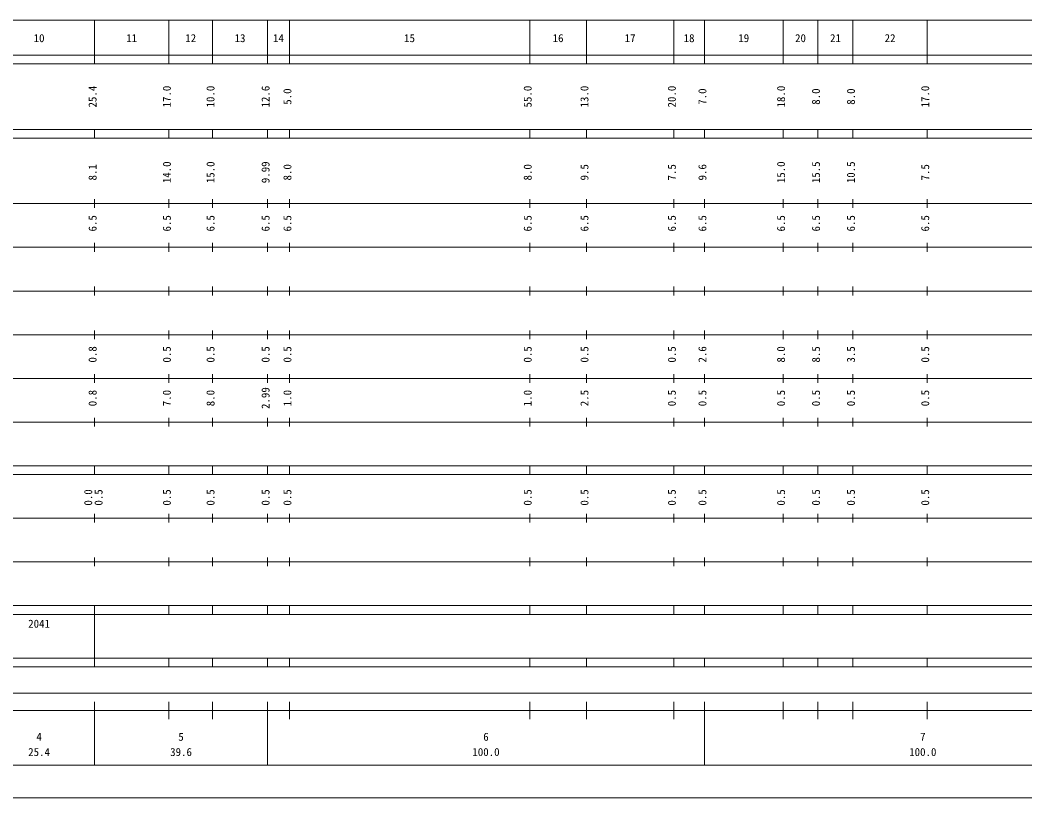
# Model space of a CAD drawing. Units: millimetres, scale not verified. Extents: x -16827 to 623173, y -207307 to 152693.
# Drawn here: x 254521 to 484538, y -207307 to -29307 of the extents above; entities that cross this region are included whole.
import ezdxf
from ezdxf.enums import TextEntityAlignment as Align

# ---------------------------------------------------------------- set-up
doc = ezdxf.new("R2010")
doc.units = ezdxf.units.MM
doc.header["$LTSCALE"] = 1000
doc.layers.add('S-BGD-HTXT', color=7, linetype='Continuous', lineweight=13)
doc.layers.add('S-TTL', color=2, linetype='Continuous', lineweight=13)
doc.styles.add('ＭＳ ゴシック', font='')
doc.styles.get('ＭＳ ゴシック').set_extended_font_data('MS Gothic')

msp = doc.modelspace()

# ---------------------------------------------------------------- linework, layer by layer
at = {"layer": 'S-BGD-HTXT'}
for p, q in [((11173, -29307), (522173, -29307)), ((271573, -39307), (271573, -29307)), ((288573, -39307), (288573, -29307)), ((298573, -39307), (298573, -29307)), ((311173, -39307), (311173, -29307)), ((316173, -39307), (316173, -29307)), ((371173, -39307), (371173, -29307)), ((384173, -39307), (384173, -29307)), ((404173, -39307), (404173, -29307)), ((411173, -39307), (411173, -29307)), ((429173, -39307), (429173, -29307)), ((437173, -39307), (437173, -29307)), ((445173, -39307), (445173, -29307)), ((462173, -39307), (462173, -29307)), ((-16827, -37307), (522173, -37307)), ((-16827, -39307), (522173, -39307)), ((-16827, -54307), (522173, -54307)), ((271573, -56307), (271573, -54307)), ((288573, -56307), (288573, -54307)), ((298573, -56307), (298573, -54307)), ((311173, -56307), (311173, -54307)), ((316173, -56307), (316173, -54307)), ((371173, -56307), (371173, -54307)), ((384173, -56307), (384173, -54307)), ((404173, -56307), (404173, -54307)), ((411173, -56307), (411173, -54307)), ((429173, -56307), (429173, -54307)), ((437173, -56307), (437173, -54307)), ((445173, -56307), (445173, -54307)), ((462173, -56307), (462173, -54307)), ((-16827, -56307), (522173, -56307)), ((271573, -72307), (271573, -70307)), ((288573, -72307), (288573, -70307)), ((298573, -72307), (298573, -70307)), ((311173, -72307), (311173, -70307)), ((316173, -72307), (316173, -70307)), ((371173, -72307), (371173, -70307)), ((384173, -72307), (384173, -70307)), ((404173, -72307), (404173, -70307)), ((411173, -72307), (411173, -70307)), ((429173, -72307), (429173, -70307)), ((437173, -72307), (437173, -70307)), ((445173, -72307), (445173, -70307)), ((462173, -72307), (462173, -70307)), ((-16827, -71307), (522173, -71307)), ((271573, -82307), (271573, -80307)), ((288573, -82307), (288573, -80307)), ((298573, -82307), (298573, -80307)), ((311173, -82307), (311173, -80307)), ((316173, -82307), (316173, -80307)), ((371173, -82307), (371173, -80307)), ((384173, -82307), (384173, -80307)), ((404173, -82307), (404173, -80307)), ((411173, -82307), (411173, -80307)), ((429173, -82307), (429173, -80307)), ((437173, -82307), (437173, -80307)), ((445173, -82307), (445173, -80307)), ((462173, -82307), (462173, -80307)), ((-10827, -81307), (522173, -81307)), ((-4827, -91307), (522173, -91307)), ((271573, -92307), (271573, -90307)), ((288573, -92307), (288573, -90307)), ((298573, -92307), (298573, -90307)), ((311173, -92307), (311173, -90307)), ((316173, -92307), (316173, -90307)), ((371173, -92307), (371173, -90307)), ((384173, -92307), (384173, -90307)), ((404173, -92307), (404173, -90307)), ((411173, -92307), (411173, -90307)), ((429173, -92307), (429173, -90307)), ((437173, -92307), (437173, -90307)), ((445173, -92307), (445173, -90307)), ((462173, -92307), (462173, -90307)), ((271573, -102307), (271573, -100307)), ((288573, -102307), (288573, -100307)), ((298573, -102307), (298573, -100307)), ((311173, -102307), (311173, -100307)), ((316173, -102307), (316173, -100307)), ((371173, -102307), (371173, -100307)), ((384173, -102307), (384173, -100307)), ((404173, -102307), (404173, -100307)), ((411173, -102307), (411173, -100307)), ((429173, -102307), (429173, -100307)), ((437173, -102307), (437173, -100307)), ((445173, -102307), (445173, -100307)), ((462173, -102307), (462173, -100307)), ((-10827, -101307), (522173, -101307)), ((271573, -112307), (271573, -110307)), ((288573, -112307), (288573, -110307)), ((298573, -112307), (298573, -110307)), ((311173, -112307), (311173, -110307)), ((316173, -112307), (316173, -110307)), ((371173, -112307), (371173, -110307)), ((384173, -112307), (384173, -110307)), ((404173, -112307), (404173, -110307)), ((411173, -112307), (411173, -110307)), ((429173, -112307), (429173, -110307)), ((437173, -112307), (437173, -110307)), ((445173, -112307), (445173, -110307)), ((462173, -112307), (462173, -110307)), ((-4827, -111307), (522173, -111307)), ((-10827, -121307), (522173, -121307)), ((271573, -122307), (271573, -120307)), ((288573, -122307), (288573, -120307)), ((298573, -122307), (298573, -120307)), ((311173, -122307), (311173, -120307)), ((316173, -122307), (316173, -120307)), ((371173, -122307), (371173, -120307)), ((384173, -122307), (384173, -120307)), ((404173, -122307), (404173, -120307)), ((411173, -122307), (411173, -120307)), ((429173, -122307), (429173, -120307)), ((437173, -122307), (437173, -120307)), ((445173, -122307), (445173, -120307)), ((462173, -122307), (462173, -120307)), ((-16827, -131307), (522173, -131307)), ((-16827, -133307), (522173, -133307)), ((271573, -133307), (271573, -131307)), ((288573, -133307), (288573, -131307)), ((298573, -133307), (298573, -131307)), ((311173, -133307), (311173, -131307)), ((316173, -133307), (316173, -131307)), ((371173, -133307), (371173, -131307)), ((384173, -133307), (384173, -131307)), ((404173, -133307), (404173, -131307)), ((411173, -133307), (411173, -131307)), ((429173, -133307), (429173, -131307)), ((437173, -133307), (437173, -131307)), ((445173, -133307), (445173, -131307)), ((462173, -133307), (462173, -131307)), ((271573, -144307), (271573, -142307)), ((288573, -144307), (288573, -142307)), ((298573, -144307), (298573, -142307)), ((311173, -144307), (311173, -142307)), ((316173, -144307), (316173, -142307)), ((371173, -144307), (371173, -142307)), ((384173, -144307), (384173, -142307)), ((404173, -144307), (404173, -142307)), ((411173, -144307), (411173, -142307)), ((429173, -144307), (429173, -142307)), ((437173, -144307), (437173, -142307)), ((445173, -144307), (445173, -142307)), ((462173, -144307), (462173, -142307)), ((-7827, -143307), (522173, -143307)), ((-16827, -153307), (522173, -153307)), ((271573, -154307), (271573, -152307)), ((288573, -154307), (288573, -152307)), ((298573, -154307), (298573, -152307)), ((311173, -154307), (311173, -152307)), ((316173, -154307), (316173, -152307)), ((371173, -154307), (371173, -152307)), ((384173, -154307), (384173, -152307)), ((404173, -154307), (404173, -152307)), ((411173, -154307), (411173, -152307)), ((429173, -154307), (429173, -152307)), ((437173, -154307), (437173, -152307)), ((445173, -154307), (445173, -152307)), ((462173, -154307), (462173, -152307)), ((-16827, -163307), (522173, -163307)), ((271573, -165307), (271573, -163307)), ((288573, -165307), (288573, -163307)), ((298573, -165307), (298573, -163307)), ((311173, -165307), (311173, -163307)), ((316173, -165307), (316173, -163307)), ((371173, -165307), (371173, -163307)), ((384173, -165307), (384173, -163307)), ((404173, -165307), (404173, -163307)), ((411173, -165307), (411173, -163307)), ((429173, -165307), (429173, -163307)), ((437173, -165307), (437173, -163307)), ((445173, -165307), (445173, -163307)), ((462173, -165307), (462173, -163307)), ((-16827, -165307), (522173, -165307)), ((271573, -175307), (271573, -165307)), ((-16827, -175307), (522173, -175307)), ((271573, -177307), (271573, -175307)), ((288573, -177307), (288573, -175307)), ((298573, -177307), (298573, -175307)), ((311173, -177307), (311173, -175307)), ((316173, -177307), (316173, -175307)), ((371173, -177307), (371173, -175307)), ((384173, -177307), (384173, -175307)), ((404173, -177307), (404173, -175307)), ((411173, -177307), (411173, -175307)), ((429173, -177307), (429173, -175307)), ((437173, -177307), (437173, -175307)), ((445173, -177307), (445173, -175307)), ((462173, -177307), (462173, -175307)), ((-16827, -177307), (522173, -177307)), ((14173, -183307), (508173, -183307)), ((271573, -199807), (271573, -185307)), ((288573, -189307), (288573, -185307)), ((298573, -189307), (298573, -185307)), ((311173, -199807), (311173, -185307)), ((316173, -189307), (316173, -185307)), ((371173, -189307), (371173, -185307)), ((384173, -189307), (384173, -185307)), ((404173, -189307), (404173, -185307)), ((411173, -199807), (411173, -185307)), ((429173, -189307), (429173, -185307)), ((437173, -189307), (437173, -185307)), ((445173, -189307), (445173, -185307)), ((462173, -189307), (462173, -185307)), ((-16827, -187307), (522173, -187307)), ((11173, -199807), (522173, -199807))]:
    msp.add_line(p, q, dxfattribs=at)
at = {"layer": 'S-TTL'}
msp.add_line((-16827, -207307), (623173, -207307), dxfattribs=at)

# ---------------------------------------------------------------- texts
at = {"layer": 'S-BGD-HTXT', "style": 'ＭＳ ゴシック'}
for s, p in [('10', (257623, -34902)), ('11', (278823, -34902)), ('12', (292323, -34902)), ('13', (303623, -34902)), ('14', (312423, -34902)), ('15', (342423, -34902)), ('16', (376423, -34902)), ('17', (392923, -34902)), ('18', (406423, -34902)), ('19', (418923, -34902)), ('20', (431923, -34902)), ('21', (439923, -34902)), ('22', (452423, -34902)), ('2041', (256373, -168902)), ('4', (258248, -194784)), ('5', (290748, -194784)), ('6', (360548, -194784)), ('7', (460548, -194784)), ('25.4', (256373, -198274)), ('39.6', (288873, -198274)), ('100.0', (358048, -198274)), ('100.0', (458048, -198274))]:
    msp.add_text(s, height=1833, dxfattribs=at).set_placement(p, align=Align.BOTTOM_LEFT)
for s, p in [('25.4', (272573, -49307)), ('17.0', (289573, -49307)), ('10.0', (299573, -49307)), ('12.6', (312173, -49307)), ('5.0', (317173, -48682)), ('55.0', (372173, -49307)), ('13.0', (385173, -49307)), ('20.0', (405173, -49307)), ('7.0', (412173, -48682)), ('18.0', (430173, -49307)), ('8.0', (438173, -48682)), ('8.0', (446173, -48682)), ('17.0', (463173, -49307)), ('14.0', (289573, -66633)), ('15.0', (299573, -66633)), ('9.99', (312173, -66633)), ('15.0', (430173, -66633)), ('15.5', (438173, -66633)), ('10.5', (446173, -66633)), ('8.1', (272573, -66008)), ('8.0', (317173, -66008)), ('8.0', (372173, -66008)), ('9.5', (385173, -66008)), ('7.5', (405173, -66008)), ('9.6', (412173, -66008)), ('7.5', (463173, -66008)), ('6.5', (272573, -77682)), ('6.5', (289573, -77682)), ('6.5', (299573, -77682)), ('6.5', (312173, -77682)), ('6.5', (317173, -77682)), ('6.5', (372173, -77682)), ('6.5', (385173, -77682)), ('6.5', (405173, -77682)), ('6.5', (412173, -77682)), ('6.5', (430173, -77682)), ('6.5', (438173, -77682)), ('6.5', (446173, -77682)), ('6.5', (463173, -77682)), ('0.8', (272573, -107682)), ('0.5', (289573, -107682)), ('0.5', (299573, -107682)), ('0.5', (312173, -107682)), ('0.5', (317173, -107682)), ('0.5', (372173, -107682)), ('0.5', (385173, -107682)), ('0.5', (405173, -107682)), ('2.6', (412173, -107682)), ('8.0', (430173, -107682)), ('8.5', (438173, -107682)), ('3.5', (446173, -107682)), ('0.5', (463173, -107682)), ('0.8', (272573, -117682)), ('7.0', (289573, -117682)), ('8.0', (299573, -117682)), ('2.99', (312173, -118307)), ('1.0', (317173, -117682)), ('1.0', (372173, -117682)), ('2.5', (385173, -117682)), ('0.5', (405173, -117682)), ('0.5', (412173, -117682)), ('0.5', (430173, -117682)), ('0.5', (438173, -117682)), ('0.5', (446173, -117682)), ('0.5', (463173, -117682)), ('0.0', (271573, -140418)), ('0.5', (273943, -140418)), ('0.5', (289573, -140418)), ('0.5', (299573, -140418)), ('0.5', (312173, -140418)), ('0.5', (317173, -140418)), ('0.5', (372173, -140418)), ('0.5', (385173, -140418)), ('0.5', (405173, -140418)), ('0.5', (412173, -140418)), ('0.5', (430173, -140418)), ('0.5', (438173, -140418)), ('0.5', (446173, -140418)), ('0.5', (463173, -140418))]:
    msp.add_text(s, height=1833, rotation=90, dxfattribs=at).set_placement(p, align=Align.BOTTOM_LEFT)

doc.saveas('drawing.dxf')
